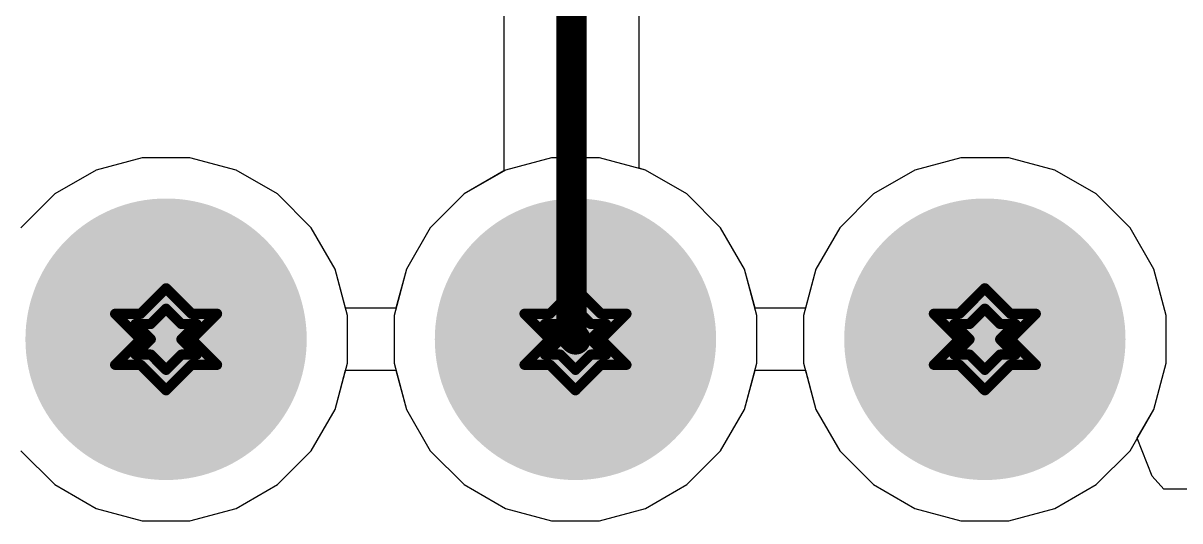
# Model space of a CAD drawing. Header units: inches. Extents: x -11 to 5379, y 0 to 5429.
# Drawn here: x 44.61 to 50.37, y 7.85 to 10.33 of the extents above; entities that cross this region are included whole.
import ezdxf

# ---------------------------------------------------------------- set-up
doc = ezdxf.new("R2010")
doc.units = ezdxf.units.IN
for name, color, linetype in [('Bottom Layer', 5, 'Continuous'), ('Bottom Solder', 6, 'Continuous'), ('Drill Drawing', 1, 'Continuous'), ('GND', 16, 'Continuous'), ('Multi-Layer', 9, 'Continuous'), ('Pad Holes', 156, 'Continuous'), ('PWR', 76, 'Continuous'), ('Top Layer', 1, 'Continuous'), ('Top Solder', 216, 'Continuous')]:
    doc.layers.add(name, color=color, linetype=linetype)

# ---------------------------------------------------------------- blocks, each defined once
blk = doc.blocks.new('X10ADIWK1DY1006_123')
at = {"layer": 'Bottom Layer'}
h = blk.add_hatch(color=5, dxfattribs=at)
edge = h.paths.add_edge_path()
edge.add_arc((-1.5298, 0.38), 0.65, 0, 360)
h = blk.add_hatch(color=5, dxfattribs=at)
edge = h.paths.add_edge_path()
edge.add_arc((0.51, 0.38), 0.65, 0, 360)
h = blk.add_hatch(color=5, dxfattribs=at)
edge = h.paths.add_edge_path()
edge.add_arc((2.5499, 0.38), 0.65, 0, 360)
at = {"layer": 'Bottom Solder'}
h = blk.add_hatch(color=6, dxfattribs=at)
edge = h.paths.add_edge_path()
edge.add_arc((-1.5298, 0.38), 0.7008, 0, 360)
h = blk.add_hatch(color=6, dxfattribs=at)
edge = h.paths.add_edge_path()
edge.add_arc((0.51, 0.38), 0.7008, 0, 360)
h = blk.add_hatch(color=6, dxfattribs=at)
edge = h.paths.add_edge_path()
edge.add_arc((2.5499, 0.38), 0.7008, 0, 360)
at = {"layer": 'GND'}
h = blk.add_hatch(color=16, dxfattribs=at)
edge = h.paths.add_edge_path()
edge.add_arc((-1.5298, 0.38), 0.65, 0, 360)
h = blk.add_hatch(color=16, dxfattribs=at)
edge = h.paths.add_edge_path()
edge.add_arc((0.51, 0.38), 0.65, 0, 360)
h = blk.add_hatch(color=16, dxfattribs=at)
edge = h.paths.add_edge_path()
edge.add_arc((2.5499, 0.38), 0.65, 0, 360)
at = {"layer": 'Multi-Layer'}
h = blk.add_hatch(color=9, dxfattribs=at)
edge = h.paths.add_edge_path()
edge.add_arc((-1.5298, 0.38), 0.65, 0, 360)
h = blk.add_hatch(color=9, dxfattribs=at)
edge = h.paths.add_edge_path()
edge.add_arc((0.51, 0.38), 0.65, 0, 360)
h = blk.add_hatch(color=9, dxfattribs=at)
edge = h.paths.add_edge_path()
edge.add_arc((2.5499, 0.38), 0.65, 0, 360)
at = {"layer": 'Pad Holes'}
h = blk.add_hatch(color=7, dxfattribs=at)
edge = h.paths.add_edge_path()
edge.add_arc((-1.5297, 0.3799), 0.45, 0, 360)
h = blk.add_hatch(color=7, dxfattribs=at)
edge = h.paths.add_edge_path()
edge.add_arc((0.5101, 0.3799), 0.45, 0, 360)
h = blk.add_hatch(color=7, dxfattribs=at)
edge = h.paths.add_edge_path()
edge.add_arc((2.5498, 0.3799), 0.45, 0, 360)
at = {"layer": 'PWR'}
h = blk.add_hatch(color=76, dxfattribs=at)
edge = h.paths.add_edge_path()
edge.add_arc((-1.5298, 0.38), 0.65, 0, 360)
h = blk.add_hatch(color=76, dxfattribs=at)
edge = h.paths.add_edge_path()
edge.add_arc((0.51, 0.38), 0.65, 0, 360)
h = blk.add_hatch(color=76, dxfattribs=at)
edge = h.paths.add_edge_path()
edge.add_arc((2.5499, 0.38), 0.65, 0, 360)
at = {"layer": 'Top Layer'}
h = blk.add_hatch(color=1, dxfattribs=at)
edge = h.paths.add_edge_path()
edge.add_arc((-1.5298, 0.38), 0.65, 0, 360)
h = blk.add_hatch(color=1, dxfattribs=at)
edge = h.paths.add_edge_path()
edge.add_arc((0.51, 0.38), 0.65, 0, 360)
h = blk.add_hatch(color=1, dxfattribs=at)
edge = h.paths.add_edge_path()
edge.add_arc((2.5499, 0.38), 0.65, 0, 360)
at = {"layer": 'Top Solder'}
h = blk.add_hatch(color=216, dxfattribs=at)
edge = h.paths.add_edge_path()
edge.add_arc((-1.5298, 0.38), 0.7008, 0, 360)
h = blk.add_hatch(color=216, dxfattribs=at)
edge = h.paths.add_edge_path()
edge.add_arc((0.51, 0.38), 0.7008, 0, 360)
h = blk.add_hatch(color=216, dxfattribs=at)
edge = h.paths.add_edge_path()
edge.add_arc((2.5499, 0.38), 0.7008, 0, 360)

msp = doc.modelspace()

# ---------------------------------------------------------------- linework, layer by layer
at = {"layer": 'Bottom Layer'}
for p, q in [((45.2026, 9.6588), (44.9727, 9.5972)), ((45.4407, 9.6588), (45.2026, 9.6588)), ((45.6706, 9.5972), (45.4407, 9.6588)), ((47.2425, 9.6588), (47.0126, 9.5972)), ((47.4805, 9.6588), (47.2425, 9.6588)), ((47.7105, 9.5972), (47.4805, 9.6588)), ((49.2824, 9.6588), (49.0525, 9.5972)), ((49.5204, 9.6588), (49.2824, 9.6588)), ((49.7503, 9.5972), (49.5204, 9.6588)), ((44.9727, 9.5972), (44.7666, 9.4782)), ((45.8767, 9.4782), (45.6706, 9.5972)), ((47.0126, 9.5972), (46.8065, 9.4782)), ((47.9166, 9.4782), (47.7105, 9.5972)), ((49.0525, 9.5972), (48.8463, 9.4782)), ((49.9565, 9.4782), (49.7503, 9.5972)), ((44.7666, 9.4782), (44.5983, 9.3099)), ((46.045, 9.3099), (45.8767, 9.4782)), ((46.8065, 9.4782), (46.6381, 9.3099)), ((48.0849, 9.3099), (47.9166, 9.4782)), ((48.8463, 9.4782), (48.678, 9.3099)), ((50.1248, 9.3099), (49.9565, 9.4782)), ((46.164, 9.1037), (46.045, 9.3099)), ((46.6381, 9.3099), (46.5191, 9.1037)), ((48.2039, 9.1037), (48.0849, 9.3099)), ((48.678, 9.3099), (48.559, 9.1037)), ((50.2438, 9.1037), (50.1248, 9.3099)), ((46.2257, 8.8738), (46.164, 9.1037)), ((46.5191, 9.1037), (46.4575, 8.8738)), ((48.2655, 8.8738), (48.2039, 9.1037)), ((48.559, 9.1037), (48.4974, 8.8738)), ((50.3054, 8.8738), (50.2438, 9.1037)), ((46.2257, 8.6358), (46.2257, 8.8738)), ((46.4575, 8.8738), (46.4575, 8.6358)), ((48.2655, 8.6358), (48.2655, 8.8738)), ((48.4974, 8.8738), (48.4974, 8.6358)), ((50.3054, 8.6358), (50.3054, 8.8738)), ((46.164, 8.4059), (46.2257, 8.6358)), ((46.4575, 8.6358), (46.5191, 8.4059)), ((48.2039, 8.4059), (48.2655, 8.6358)), ((48.4974, 8.6358), (48.559, 8.4059)), ((50.2438, 8.4059), (50.3054, 8.6358)), ((46.045, 8.1997), (46.164, 8.4059)), ((46.5191, 8.4059), (46.6381, 8.1997)), ((48.0849, 8.1997), (48.2039, 8.4059)), ((48.559, 8.4059), (48.678, 8.1997)), ((50.1248, 8.1997), (50.2438, 8.4059)), ((44.5983, 8.1997), (44.7666, 8.0314)), ((45.8767, 8.0314), (46.045, 8.1997)), ((46.6381, 8.1997), (46.8065, 8.0314)), ((47.9166, 8.0314), (48.0849, 8.1997)), ((48.678, 8.1997), (48.8463, 8.0314)), ((49.9565, 8.0314), (50.1248, 8.1997)), ((44.7666, 8.0314), (44.9727, 7.9124)), ((45.6706, 7.9124), (45.8767, 8.0314)), ((46.8065, 8.0314), (47.0126, 7.9124)), ((47.7105, 7.9124), (47.9166, 8.0314)), ((48.8463, 8.0314), (49.0525, 7.9124)), ((49.7503, 7.9124), (49.9565, 8.0314)), ((44.9727, 7.9124), (45.2026, 7.8508)), ((45.4407, 7.8508), (45.6706, 7.9124)), ((47.0126, 7.9124), (47.2425, 7.8508)), ((47.4805, 7.8508), (47.7105, 7.9124)), ((49.0525, 7.9124), (49.2824, 7.8508)), ((49.5204, 7.8508), (49.7503, 7.9124)), ((45.2026, 7.8508), (45.4407, 7.8508)), ((47.2425, 7.8508), (47.4805, 7.8508)), ((49.2824, 7.8508), (49.5204, 7.8508))]:
    msp.add_line(p, q, dxfattribs=at)
at = {"layer": 'Drill Drawing'}
for points in [[(45.1948, 8.8817, 0.0508, 0.0508, 0), (45.3218, 9.0087, 0.0508, 0.0508, 0)], [(45.3218, 9.0087, 0.0508, 0.0508, 0), (45.4488, 8.8817, 0.0508, 0.0508, 0)], [(47.2346, 8.8817, 0.0508, 0.0508, 0), (47.3616, 9.0087, 0.0508, 0.0508, 0)], [(47.3616, 9.0087, 0.0508, 0.0508, 0), (47.4886, 8.8817, 0.0508, 0.0508, 0)], [(49.2743, 8.8817, 0.0508, 0.0508, 0), (49.4013, 9.0087, 0.0508, 0.0508, 0)], [(49.4013, 9.0087, 0.0508, 0.0508, 0), (49.5283, 8.8817, 0.0508, 0.0508, 0)], [(45.0678, 8.8817, 0.0508, 0.0508, 0), (45.1948, 8.7547, 0.0508, 0.0508, 0)], [(45.0678, 8.8817, 0.0508, 0.0508, 0), (45.1948, 8.8817, 0.0508, 0.0508, 0)], [(45.2456, 8.8309, 0.0508, 0.0508, 0), (45.3218, 8.9071, 0.0508, 0.0508, 0)], [(45.3218, 8.9071, 0.0508, 0.0508, 0), (45.398, 8.8309, 0.0508, 0.0508, 0)], [(45.4488, 8.8817, 0.0508, 0.0508, 0), (45.5758, 8.8817, 0.0508, 0.0508, 0)], [(45.4488, 8.7547, 0.0508, 0.0508, 0), (45.5758, 8.8817, 0.0508, 0.0508, 0)], [(47.1076, 8.8817, 0.0508, 0.0508, 0), (47.2346, 8.7547, 0.0508, 0.0508, 0)], [(47.1076, 8.8817, 0.0508, 0.0508, 0), (47.2346, 8.8817, 0.0508, 0.0508, 0)], [(47.2854, 8.8309, 0.0508, 0.0508, 0), (47.3616, 8.9071, 0.0508, 0.0508, 0)], [(47.3616, 8.9071, 0.0508, 0.0508, 0), (47.4378, 8.8309, 0.0508, 0.0508, 0)], [(47.4886, 8.8817, 0.0508, 0.0508, 0), (47.6156, 8.8817, 0.0508, 0.0508, 0)], [(47.4886, 8.7547, 0.0508, 0.0508, 0), (47.6156, 8.8817, 0.0508, 0.0508, 0)], [(49.1473, 8.8817, 0.0508, 0.0508, 0), (49.2743, 8.7547, 0.0508, 0.0508, 0)], [(49.1473, 8.8817, 0.0508, 0.0508, 0), (49.2743, 8.8817, 0.0508, 0.0508, 0)], [(49.3251, 8.8309, 0.0508, 0.0508, 0), (49.4013, 8.9071, 0.0508, 0.0508, 0)], [(49.4013, 8.9071, 0.0508, 0.0508, 0), (49.4775, 8.8309, 0.0508, 0.0508, 0)], [(49.5283, 8.8817, 0.0508, 0.0508, 0), (49.6553, 8.8817, 0.0508, 0.0508, 0)], [(49.5283, 8.7547, 0.0508, 0.0508, 0), (49.6553, 8.8817, 0.0508, 0.0508, 0)], [(45.1694, 8.8309, 0.0508, 0.0508, 0), (45.2456, 8.7547, 0.0508, 0.0508, 0)], [(45.1694, 8.8309, 0.0508, 0.0508, 0), (45.2456, 8.8309, 0.0508, 0.0508, 0)], [(45.398, 8.8309, 0.0508, 0.0508, 0), (45.4742, 8.8309, 0.0508, 0.0508, 0)], [(45.398, 8.7547, 0.0508, 0.0508, 0), (45.4742, 8.8309, 0.0508, 0.0508, 0)], [(47.2092, 8.8309, 0.0508, 0.0508, 0), (47.2854, 8.7547, 0.0508, 0.0508, 0)], [(47.2092, 8.8309, 0.0508, 0.0508, 0), (47.2854, 8.8309, 0.0508, 0.0508, 0)], [(47.4378, 8.8309, 0.0508, 0.0508, 0), (47.514, 8.8309, 0.0508, 0.0508, 0)], [(47.4378, 8.7547, 0.0508, 0.0508, 0), (47.514, 8.8309, 0.0508, 0.0508, 0)], [(49.2489, 8.8309, 0.0508, 0.0508, 0), (49.3251, 8.7547, 0.0508, 0.0508, 0)], [(49.2489, 8.8309, 0.0508, 0.0508, 0), (49.3251, 8.8309, 0.0508, 0.0508, 0)], [(49.4775, 8.8309, 0.0508, 0.0508, 0), (49.5537, 8.8309, 0.0508, 0.0508, 0)], [(49.4775, 8.7547, 0.0508, 0.0508, 0), (49.5537, 8.8309, 0.0508, 0.0508, 0)], [(45.0678, 8.6277, 0.0508, 0.0508, 0), (45.1948, 8.7547, 0.0508, 0.0508, 0)], [(45.1694, 8.6785, 0.0508, 0.0508, 0), (45.2456, 8.7547, 0.0508, 0.0508, 0)], [(45.398, 8.7547, 0.0508, 0.0508, 0), (45.4742, 8.6785, 0.0508, 0.0508, 0)], [(45.4488, 8.7547, 0.0508, 0.0508, 0), (45.5758, 8.6277, 0.0508, 0.0508, 0)], [(47.1076, 8.6277, 0.0508, 0.0508, 0), (47.2346, 8.7547, 0.0508, 0.0508, 0)], [(47.2092, 8.6785, 0.0508, 0.0508, 0), (47.2854, 8.7547, 0.0508, 0.0508, 0)], [(47.4378, 8.7547, 0.0508, 0.0508, 0), (47.514, 8.6785, 0.0508, 0.0508, 0)], [(47.4886, 8.7547, 0.0508, 0.0508, 0), (47.6156, 8.6277, 0.0508, 0.0508, 0)], [(49.1473, 8.6277, 0.0508, 0.0508, 0), (49.2743, 8.7547, 0.0508, 0.0508, 0)], [(49.2489, 8.6785, 0.0508, 0.0508, 0), (49.3251, 8.7547, 0.0508, 0.0508, 0)], [(49.4775, 8.7547, 0.0508, 0.0508, 0), (49.5537, 8.6785, 0.0508, 0.0508, 0)], [(49.5283, 8.7547, 0.0508, 0.0508, 0), (49.6553, 8.6277, 0.0508, 0.0508, 0)], [(45.1694, 8.6785, 0.0508, 0.0508, 0), (45.2456, 8.6785, 0.0508, 0.0508, 0)], [(45.2456, 8.6785, 0.0508, 0.0508, 0), (45.3218, 8.6023, 0.0508, 0.0508, 0)], [(45.3218, 8.6023, 0.0508, 0.0508, 0), (45.398, 8.6785, 0.0508, 0.0508, 0)], [(45.398, 8.6785, 0.0508, 0.0508, 0), (45.4742, 8.6785, 0.0508, 0.0508, 0)], [(47.2092, 8.6785, 0.0508, 0.0508, 0), (47.2854, 8.6785, 0.0508, 0.0508, 0)], [(47.2854, 8.6785, 0.0508, 0.0508, 0), (47.3616, 8.6023, 0.0508, 0.0508, 0)], [(47.3616, 8.6023, 0.0508, 0.0508, 0), (47.4378, 8.6785, 0.0508, 0.0508, 0)], [(47.4378, 8.6785, 0.0508, 0.0508, 0), (47.514, 8.6785, 0.0508, 0.0508, 0)], [(49.2489, 8.6785, 0.0508, 0.0508, 0), (49.3251, 8.6785, 0.0508, 0.0508, 0)], [(49.3251, 8.6785, 0.0508, 0.0508, 0), (49.4013, 8.6023, 0.0508, 0.0508, 0)], [(49.4013, 8.6023, 0.0508, 0.0508, 0), (49.4775, 8.6785, 0.0508, 0.0508, 0)], [(49.4775, 8.6785, 0.0508, 0.0508, 0), (49.5537, 8.6785, 0.0508, 0.0508, 0)], [(45.0678, 8.6277, 0.0508, 0.0508, 0), (45.1948, 8.6277, 0.0508, 0.0508, 0)], [(45.1948, 8.6277, 0.0508, 0.0508, 0), (45.3218, 8.5007, 0.0508, 0.0508, 0)], [(45.3218, 8.5007, 0.0508, 0.0508, 0), (45.4488, 8.6277, 0.0508, 0.0508, 0)], [(45.4488, 8.6277, 0.0508, 0.0508, 0), (45.5758, 8.6277, 0.0508, 0.0508, 0)], [(47.1076, 8.6277, 0.0508, 0.0508, 0), (47.2346, 8.6277, 0.0508, 0.0508, 0)], [(47.2346, 8.6277, 0.0508, 0.0508, 0), (47.3616, 8.5007, 0.0508, 0.0508, 0)], [(47.3616, 8.5007, 0.0508, 0.0508, 0), (47.4886, 8.6277, 0.0508, 0.0508, 0)], [(47.4886, 8.6277, 0.0508, 0.0508, 0), (47.6156, 8.6277, 0.0508, 0.0508, 0)], [(49.1473, 8.6277, 0.0508, 0.0508, 0), (49.2743, 8.6277, 0.0508, 0.0508, 0)], [(49.2743, 8.6277, 0.0508, 0.0508, 0), (49.4013, 8.5007, 0.0508, 0.0508, 0)], [(49.4013, 8.5007, 0.0508, 0.0508, 0), (49.5283, 8.6277, 0.0508, 0.0508, 0)], [(49.5283, 8.6277, 0.0508, 0.0508, 0), (49.6553, 8.6277, 0.0508, 0.0508, 0)]]:
    msp.add_lwpolyline(points, format="xyseb", dxfattribs=at)
for points in [[(45.3091, 9.0087, 0.0254, 0.0254, 1), (45.3345, 9.0087, 0.0254, 0.0254, 1)], [(45.3091, 9.0087, 0.0254, 0.0254, 1), (45.3345, 9.0087, 0.0254, 0.0254, 1)], [(47.3489, 9.0087, 0.0254, 0.0254, 1), (47.3743, 9.0087, 0.0254, 0.0254, 1)], [(47.3489, 9.0087, 0.0254, 0.0254, 1), (47.3743, 9.0087, 0.0254, 0.0254, 1)], [(49.3886, 9.0087, 0.0254, 0.0254, 1), (49.414, 9.0087, 0.0254, 0.0254, 1)], [(49.3886, 9.0087, 0.0254, 0.0254, 1), (49.414, 9.0087, 0.0254, 0.0254, 1)], [(45.0551, 8.8817, 0.0254, 0.0254, 1), (45.0805, 8.8817, 0.0254, 0.0254, 1)], [(45.0551, 8.8817, 0.0254, 0.0254, 1), (45.0805, 8.8817, 0.0254, 0.0254, 1)], [(45.1821, 8.8817, 0.0254, 0.0254, 1), (45.2075, 8.8817, 0.0254, 0.0254, 1)], [(45.1821, 8.8817, 0.0254, 0.0254, 1), (45.2075, 8.8817, 0.0254, 0.0254, 1)], [(45.3091, 8.9071, 0.0254, 0.0254, 1), (45.3345, 8.9071, 0.0254, 0.0254, 1)], [(45.3091, 8.9071, 0.0254, 0.0254, 1), (45.3345, 8.9071, 0.0254, 0.0254, 1)], [(45.4361, 8.8817, 0.0254, 0.0254, 1), (45.4615, 8.8817, 0.0254, 0.0254, 1)], [(45.4361, 8.8817, 0.0254, 0.0254, 1), (45.4615, 8.8817, 0.0254, 0.0254, 1)], [(45.5631, 8.8817, 0.0254, 0.0254, 1), (45.5885, 8.8817, 0.0254, 0.0254, 1)], [(45.5631, 8.8817, 0.0254, 0.0254, 1), (45.5885, 8.8817, 0.0254, 0.0254, 1)], [(47.0949, 8.8817, 0.0254, 0.0254, 1), (47.1203, 8.8817, 0.0254, 0.0254, 1)], [(47.0949, 8.8817, 0.0254, 0.0254, 1), (47.1203, 8.8817, 0.0254, 0.0254, 1)], [(47.2219, 8.8817, 0.0254, 0.0254, 1), (47.2473, 8.8817, 0.0254, 0.0254, 1)], [(47.2219, 8.8817, 0.0254, 0.0254, 1), (47.2473, 8.8817, 0.0254, 0.0254, 1)], [(47.3489, 8.9071, 0.0254, 0.0254, 1), (47.3743, 8.9071, 0.0254, 0.0254, 1)], [(47.3489, 8.9071, 0.0254, 0.0254, 1), (47.3743, 8.9071, 0.0254, 0.0254, 1)], [(47.4759, 8.8817, 0.0254, 0.0254, 1), (47.5013, 8.8817, 0.0254, 0.0254, 1)], [(47.4759, 8.8817, 0.0254, 0.0254, 1), (47.5013, 8.8817, 0.0254, 0.0254, 1)], [(47.6029, 8.8817, 0.0254, 0.0254, 1), (47.6283, 8.8817, 0.0254, 0.0254, 1)], [(47.6029, 8.8817, 0.0254, 0.0254, 1), (47.6283, 8.8817, 0.0254, 0.0254, 1)], [(49.1346, 8.8817, 0.0254, 0.0254, 1), (49.16, 8.8817, 0.0254, 0.0254, 1)], [(49.1346, 8.8817, 0.0254, 0.0254, 1), (49.16, 8.8817, 0.0254, 0.0254, 1)], [(49.2616, 8.8817, 0.0254, 0.0254, 1), (49.287, 8.8817, 0.0254, 0.0254, 1)], [(49.2616, 8.8817, 0.0254, 0.0254, 1), (49.287, 8.8817, 0.0254, 0.0254, 1)], [(49.3886, 8.9071, 0.0254, 0.0254, 1), (49.414, 8.9071, 0.0254, 0.0254, 1)], [(49.3886, 8.9071, 0.0254, 0.0254, 1), (49.414, 8.9071, 0.0254, 0.0254, 1)], [(49.5156, 8.8817, 0.0254, 0.0254, 1), (49.541, 8.8817, 0.0254, 0.0254, 1)], [(49.5156, 8.8817, 0.0254, 0.0254, 1), (49.541, 8.8817, 0.0254, 0.0254, 1)], [(49.6426, 8.8817, 0.0254, 0.0254, 1), (49.668, 8.8817, 0.0254, 0.0254, 1)], [(49.6426, 8.8817, 0.0254, 0.0254, 1), (49.668, 8.8817, 0.0254, 0.0254, 1)], [(45.1567, 8.8309, 0.0254, 0.0254, 1), (45.1821, 8.8309, 0.0254, 0.0254, 1)], [(45.1567, 8.8309, 0.0254, 0.0254, 1), (45.1821, 8.8309, 0.0254, 0.0254, 1)], [(45.2329, 8.8309, 0.0254, 0.0254, 1), (45.2583, 8.8309, 0.0254, 0.0254, 1)], [(45.2329, 8.8309, 0.0254, 0.0254, 1), (45.2583, 8.8309, 0.0254, 0.0254, 1)], [(45.3853, 8.8309, 0.0254, 0.0254, 1), (45.4107, 8.8309, 0.0254, 0.0254, 1)], [(45.3853, 8.8309, 0.0254, 0.0254, 1), (45.4107, 8.8309, 0.0254, 0.0254, 1)], [(45.4615, 8.8309, 0.0254, 0.0254, 1), (45.4869, 8.8309, 0.0254, 0.0254, 1)], [(45.4615, 8.8309, 0.0254, 0.0254, 1), (45.4869, 8.8309, 0.0254, 0.0254, 1)], [(47.1965, 8.8309, 0.0254, 0.0254, 1), (47.2219, 8.8309, 0.0254, 0.0254, 1)], [(47.1965, 8.8309, 0.0254, 0.0254, 1), (47.2219, 8.8309, 0.0254, 0.0254, 1)], [(47.2727, 8.8309, 0.0254, 0.0254, 1), (47.2981, 8.8309, 0.0254, 0.0254, 1)], [(47.2727, 8.8309, 0.0254, 0.0254, 1), (47.2981, 8.8309, 0.0254, 0.0254, 1)], [(47.4251, 8.8309, 0.0254, 0.0254, 1), (47.4505, 8.8309, 0.0254, 0.0254, 1)], [(47.4251, 8.8309, 0.0254, 0.0254, 1), (47.4505, 8.8309, 0.0254, 0.0254, 1)], [(47.5013, 8.8309, 0.0254, 0.0254, 1), (47.5267, 8.8309, 0.0254, 0.0254, 1)], [(47.5013, 8.8309, 0.0254, 0.0254, 1), (47.5267, 8.8309, 0.0254, 0.0254, 1)], [(49.2362, 8.8309, 0.0254, 0.0254, 1), (49.2616, 8.8309, 0.0254, 0.0254, 1)], [(49.2362, 8.8309, 0.0254, 0.0254, 1), (49.2616, 8.8309, 0.0254, 0.0254, 1)], [(49.3124, 8.8309, 0.0254, 0.0254, 1), (49.3378, 8.8309, 0.0254, 0.0254, 1)], [(49.3124, 8.8309, 0.0254, 0.0254, 1), (49.3378, 8.8309, 0.0254, 0.0254, 1)], [(49.4648, 8.8309, 0.0254, 0.0254, 1), (49.4902, 8.8309, 0.0254, 0.0254, 1)], [(49.4648, 8.8309, 0.0254, 0.0254, 1), (49.4902, 8.8309, 0.0254, 0.0254, 1)], [(49.541, 8.8309, 0.0254, 0.0254, 1), (49.5664, 8.8309, 0.0254, 0.0254, 1)], [(49.541, 8.8309, 0.0254, 0.0254, 1), (49.5664, 8.8309, 0.0254, 0.0254, 1)], [(45.1821, 8.7547, 0.0254, 0.0254, 1), (45.2075, 8.7547, 0.0254, 0.0254, 1)], [(45.1821, 8.7547, 0.0254, 0.0254, 1), (45.2075, 8.7547, 0.0254, 0.0254, 1)], [(45.2329, 8.7547, 0.0254, 0.0254, 1), (45.2583, 8.7547, 0.0254, 0.0254, 1)], [(45.2329, 8.7547, 0.0254, 0.0254, 1), (45.2583, 8.7547, 0.0254, 0.0254, 1)], [(45.3853, 8.7547, 0.0254, 0.0254, 1), (45.4107, 8.7547, 0.0254, 0.0254, 1)], [(45.3853, 8.7547, 0.0254, 0.0254, 1), (45.4107, 8.7547, 0.0254, 0.0254, 1)], [(45.4361, 8.7547, 0.0254, 0.0254, 1), (45.4615, 8.7547, 0.0254, 0.0254, 1)], [(45.4361, 8.7547, 0.0254, 0.0254, 1), (45.4615, 8.7547, 0.0254, 0.0254, 1)], [(47.2219, 8.7547, 0.0254, 0.0254, 1), (47.2473, 8.7547, 0.0254, 0.0254, 1)], [(47.2219, 8.7547, 0.0254, 0.0254, 1), (47.2473, 8.7547, 0.0254, 0.0254, 1)], [(47.2727, 8.7547, 0.0254, 0.0254, 1), (47.2981, 8.7547, 0.0254, 0.0254, 1)], [(47.2727, 8.7547, 0.0254, 0.0254, 1), (47.2981, 8.7547, 0.0254, 0.0254, 1)], [(47.4251, 8.7547, 0.0254, 0.0254, 1), (47.4505, 8.7547, 0.0254, 0.0254, 1)], [(47.4251, 8.7547, 0.0254, 0.0254, 1), (47.4505, 8.7547, 0.0254, 0.0254, 1)], [(47.4759, 8.7547, 0.0254, 0.0254, 1), (47.5013, 8.7547, 0.0254, 0.0254, 1)], [(47.4759, 8.7547, 0.0254, 0.0254, 1), (47.5013, 8.7547, 0.0254, 0.0254, 1)], [(49.2616, 8.7547, 0.0254, 0.0254, 1), (49.287, 8.7547, 0.0254, 0.0254, 1)], [(49.2616, 8.7547, 0.0254, 0.0254, 1), (49.287, 8.7547, 0.0254, 0.0254, 1)], [(49.3124, 8.7547, 0.0254, 0.0254, 1), (49.3378, 8.7547, 0.0254, 0.0254, 1)], [(49.3124, 8.7547, 0.0254, 0.0254, 1), (49.3378, 8.7547, 0.0254, 0.0254, 1)], [(49.4648, 8.7547, 0.0254, 0.0254, 1), (49.4902, 8.7547, 0.0254, 0.0254, 1)], [(49.4648, 8.7547, 0.0254, 0.0254, 1), (49.4902, 8.7547, 0.0254, 0.0254, 1)], [(49.5156, 8.7547, 0.0254, 0.0254, 1), (49.541, 8.7547, 0.0254, 0.0254, 1)], [(49.5156, 8.7547, 0.0254, 0.0254, 1), (49.541, 8.7547, 0.0254, 0.0254, 1)], [(45.1567, 8.6785, 0.0254, 0.0254, 1), (45.1821, 8.6785, 0.0254, 0.0254, 1)], [(45.1567, 8.6785, 0.0254, 0.0254, 1), (45.1821, 8.6785, 0.0254, 0.0254, 1)], [(45.2329, 8.6785, 0.0254, 0.0254, 1), (45.2583, 8.6785, 0.0254, 0.0254, 1)], [(45.2329, 8.6785, 0.0254, 0.0254, 1), (45.2583, 8.6785, 0.0254, 0.0254, 1)], [(45.3853, 8.6785, 0.0254, 0.0254, 1), (45.4107, 8.6785, 0.0254, 0.0254, 1)], [(45.3853, 8.6785, 0.0254, 0.0254, 1), (45.4107, 8.6785, 0.0254, 0.0254, 1)], [(45.4615, 8.6785, 0.0254, 0.0254, 1), (45.4869, 8.6785, 0.0254, 0.0254, 1)], [(45.4615, 8.6785, 0.0254, 0.0254, 1), (45.4869, 8.6785, 0.0254, 0.0254, 1)], [(47.1965, 8.6785, 0.0254, 0.0254, 1), (47.2219, 8.6785, 0.0254, 0.0254, 1)], [(47.1965, 8.6785, 0.0254, 0.0254, 1), (47.2219, 8.6785, 0.0254, 0.0254, 1)], [(47.2727, 8.6785, 0.0254, 0.0254, 1), (47.2981, 8.6785, 0.0254, 0.0254, 1)], [(47.2727, 8.6785, 0.0254, 0.0254, 1), (47.2981, 8.6785, 0.0254, 0.0254, 1)], [(47.4251, 8.6785, 0.0254, 0.0254, 1), (47.4505, 8.6785, 0.0254, 0.0254, 1)], [(47.4251, 8.6785, 0.0254, 0.0254, 1), (47.4505, 8.6785, 0.0254, 0.0254, 1)], [(47.5013, 8.6785, 0.0254, 0.0254, 1), (47.5267, 8.6785, 0.0254, 0.0254, 1)], [(47.5013, 8.6785, 0.0254, 0.0254, 1), (47.5267, 8.6785, 0.0254, 0.0254, 1)], [(49.2362, 8.6785, 0.0254, 0.0254, 1), (49.2616, 8.6785, 0.0254, 0.0254, 1)], [(49.2362, 8.6785, 0.0254, 0.0254, 1), (49.2616, 8.6785, 0.0254, 0.0254, 1)], [(49.3124, 8.6785, 0.0254, 0.0254, 1), (49.3378, 8.6785, 0.0254, 0.0254, 1)], [(49.3124, 8.6785, 0.0254, 0.0254, 1), (49.3378, 8.6785, 0.0254, 0.0254, 1)], [(49.4648, 8.6785, 0.0254, 0.0254, 1), (49.4902, 8.6785, 0.0254, 0.0254, 1)], [(49.4648, 8.6785, 0.0254, 0.0254, 1), (49.4902, 8.6785, 0.0254, 0.0254, 1)], [(49.541, 8.6785, 0.0254, 0.0254, 1), (49.5664, 8.6785, 0.0254, 0.0254, 1)], [(49.541, 8.6785, 0.0254, 0.0254, 1), (49.5664, 8.6785, 0.0254, 0.0254, 1)], [(45.0551, 8.6277, 0.0254, 0.0254, 1), (45.0805, 8.6277, 0.0254, 0.0254, 1)], [(45.0551, 8.6277, 0.0254, 0.0254, 1), (45.0805, 8.6277, 0.0254, 0.0254, 1)], [(45.1821, 8.6277, 0.0254, 0.0254, 1), (45.2075, 8.6277, 0.0254, 0.0254, 1)], [(45.1821, 8.6277, 0.0254, 0.0254, 1), (45.2075, 8.6277, 0.0254, 0.0254, 1)], [(45.4361, 8.6277, 0.0254, 0.0254, 1), (45.4615, 8.6277, 0.0254, 0.0254, 1)], [(45.4361, 8.6277, 0.0254, 0.0254, 1), (45.4615, 8.6277, 0.0254, 0.0254, 1)], [(45.5631, 8.6277, 0.0254, 0.0254, 1), (45.5885, 8.6277, 0.0254, 0.0254, 1)], [(45.5631, 8.6277, 0.0254, 0.0254, 1), (45.5885, 8.6277, 0.0254, 0.0254, 1)], [(47.0949, 8.6277, 0.0254, 0.0254, 1), (47.1203, 8.6277, 0.0254, 0.0254, 1)], [(47.0949, 8.6277, 0.0254, 0.0254, 1), (47.1203, 8.6277, 0.0254, 0.0254, 1)], [(47.2219, 8.6277, 0.0254, 0.0254, 1), (47.2473, 8.6277, 0.0254, 0.0254, 1)], [(47.2219, 8.6277, 0.0254, 0.0254, 1), (47.2473, 8.6277, 0.0254, 0.0254, 1)], [(47.4759, 8.6277, 0.0254, 0.0254, 1), (47.5013, 8.6277, 0.0254, 0.0254, 1)], [(47.4759, 8.6277, 0.0254, 0.0254, 1), (47.5013, 8.6277, 0.0254, 0.0254, 1)], [(47.6029, 8.6277, 0.0254, 0.0254, 1), (47.6283, 8.6277, 0.0254, 0.0254, 1)], [(47.6029, 8.6277, 0.0254, 0.0254, 1), (47.6283, 8.6277, 0.0254, 0.0254, 1)], [(49.1346, 8.6277, 0.0254, 0.0254, 1), (49.16, 8.6277, 0.0254, 0.0254, 1)], [(49.1346, 8.6277, 0.0254, 0.0254, 1), (49.16, 8.6277, 0.0254, 0.0254, 1)], [(49.2616, 8.6277, 0.0254, 0.0254, 1), (49.287, 8.6277, 0.0254, 0.0254, 1)], [(49.2616, 8.6277, 0.0254, 0.0254, 1), (49.287, 8.6277, 0.0254, 0.0254, 1)], [(49.5156, 8.6277, 0.0254, 0.0254, 1), (49.541, 8.6277, 0.0254, 0.0254, 1)], [(49.5156, 8.6277, 0.0254, 0.0254, 1), (49.541, 8.6277, 0.0254, 0.0254, 1)], [(49.6426, 8.6277, 0.0254, 0.0254, 1), (49.668, 8.6277, 0.0254, 0.0254, 1)], [(49.6426, 8.6277, 0.0254, 0.0254, 1), (49.668, 8.6277, 0.0254, 0.0254, 1)], [(45.3091, 8.6023, 0.0254, 0.0254, 1), (45.3345, 8.6023, 0.0254, 0.0254, 1)], [(45.3091, 8.6023, 0.0254, 0.0254, 1), (45.3345, 8.6023, 0.0254, 0.0254, 1)], [(47.3489, 8.6023, 0.0254, 0.0254, 1), (47.3743, 8.6023, 0.0254, 0.0254, 1)], [(47.3489, 8.6023, 0.0254, 0.0254, 1), (47.3743, 8.6023, 0.0254, 0.0254, 1)], [(49.3886, 8.6023, 0.0254, 0.0254, 1), (49.414, 8.6023, 0.0254, 0.0254, 1)], [(49.3886, 8.6023, 0.0254, 0.0254, 1), (49.414, 8.6023, 0.0254, 0.0254, 1)], [(45.3091, 8.5007, 0.0254, 0.0254, 1), (45.3345, 8.5007, 0.0254, 0.0254, 1)], [(45.3091, 8.5007, 0.0254, 0.0254, 1), (45.3345, 8.5007, 0.0254, 0.0254, 1)], [(47.3489, 8.5007, 0.0254, 0.0254, 1), (47.3743, 8.5007, 0.0254, 0.0254, 1)], [(47.3489, 8.5007, 0.0254, 0.0254, 1), (47.3743, 8.5007, 0.0254, 0.0254, 1)], [(49.3886, 8.5007, 0.0254, 0.0254, 1), (49.414, 8.5007, 0.0254, 0.0254, 1)], [(49.3886, 8.5007, 0.0254, 0.0254, 1), (49.414, 8.5007, 0.0254, 0.0254, 1)]]:
    msp.add_lwpolyline(points, format="xyseb", close=True, dxfattribs=at)
at = {"layer": 'GND'}
for p, q in [((45.2026, 9.6588), (44.9727, 9.5972)), ((45.4407, 9.6588), (45.2026, 9.6588)), ((45.6706, 9.5972), (45.4407, 9.6588)), ((47.2425, 9.6588), (47.0126, 9.5972)), ((47.4805, 9.6588), (47.2425, 9.6588)), ((47.7105, 9.5972), (47.4805, 9.6588)), ((49.2824, 9.6588), (49.0525, 9.5972)), ((49.5204, 9.6588), (49.2824, 9.6588)), ((49.7503, 9.5972), (49.5204, 9.6588)), ((44.9727, 9.5972), (44.7666, 9.4782)), ((45.8767, 9.4782), (45.6706, 9.5972)), ((47.0126, 9.5972), (46.8065, 9.4782)), ((47.9166, 9.4782), (47.7105, 9.5972)), ((49.0525, 9.5972), (48.8463, 9.4782)), ((49.9565, 9.4782), (49.7503, 9.5972)), ((44.7666, 9.4782), (44.5983, 9.3099)), ((46.045, 9.3099), (45.8767, 9.4782)), ((46.8065, 9.4782), (46.6381, 9.3099)), ((48.0849, 9.3099), (47.9166, 9.4782)), ((48.8463, 9.4782), (48.678, 9.3099)), ((50.1248, 9.3099), (49.9565, 9.4782)), ((46.164, 9.1037), (46.045, 9.3099)), ((46.6381, 9.3099), (46.5191, 9.1037)), ((48.2039, 9.1037), (48.0849, 9.3099)), ((48.678, 9.3099), (48.559, 9.1037)), ((50.2438, 9.1037), (50.1248, 9.3099)), ((46.2162, 8.9091), (46.164, 9.1037)), ((46.5191, 9.1037), (46.467, 8.9091)), ((48.2561, 8.9091), (48.2039, 9.1037)), ((48.559, 9.1037), (48.5069, 8.9091)), ((50.3054, 8.8738), (50.2438, 9.1037)), ((46.467, 8.9091), (46.2162, 8.9091)), ((48.5069, 8.9091), (48.2561, 8.9091)), ((50.3054, 8.6358), (50.3054, 8.8738)), ((50.2438, 8.4059), (50.3054, 8.6358)), ((50.161, 8.2625), (50.2438, 8.4059)), ((50.2352, 8.074), (50.161, 8.2625)), ((50.2927, 8.0085), (50.2352, 8.074)), ((57.5794, 8.0085), (50.2927, 8.0085))]:
    msp.add_line(p, q, dxfattribs=at)
at = {"layer": 'PWR'}
for p, q in [((45.2026, 9.6588), (44.9727, 9.5972)), ((45.4407, 9.6588), (45.2026, 9.6588)), ((45.6706, 9.5972), (45.4407, 9.6588)), ((47.2425, 9.6588), (47.0126, 9.5972)), ((47.4805, 9.6588), (47.2425, 9.6588)), ((47.7105, 9.5972), (47.4805, 9.6588)), ((49.2824, 9.6588), (49.0525, 9.5972)), ((49.5204, 9.6588), (49.2824, 9.6588)), ((49.7503, 9.5972), (49.5204, 9.6588)), ((44.9727, 9.5972), (44.7666, 9.4782)), ((45.8767, 9.4782), (45.6706, 9.5972)), ((47.0126, 9.5972), (46.8065, 9.4782)), ((47.9166, 9.4782), (47.7105, 9.5972)), ((49.0525, 9.5972), (48.8463, 9.4782)), ((49.9565, 9.4782), (49.7503, 9.5972)), ((44.7666, 9.4782), (44.5983, 9.3099)), ((46.045, 9.3099), (45.8767, 9.4782)), ((46.8065, 9.4782), (46.6381, 9.3099)), ((48.0849, 9.3099), (47.9166, 9.4782)), ((48.8463, 9.4782), (48.678, 9.3099)), ((50.1248, 9.3099), (49.9565, 9.4782)), ((46.164, 9.1037), (46.045, 9.3099)), ((46.6381, 9.3099), (46.5191, 9.1037)), ((48.2039, 9.1037), (48.0849, 9.3099)), ((48.678, 9.3099), (48.559, 9.1037)), ((50.2438, 9.1037), (50.1248, 9.3099)), ((46.2162, 8.9091), (46.164, 9.1037)), ((46.5191, 9.1037), (46.467, 8.9091)), ((48.2561, 8.9091), (48.2039, 9.1037)), ((48.559, 9.1037), (48.5069, 8.9091)), ((50.3054, 8.8738), (50.2438, 9.1037)), ((46.467, 8.9091), (46.2162, 8.9091)), ((48.5069, 8.9091), (48.2561, 8.9091)), ((50.3054, 8.6358), (50.3054, 8.8738)), ((46.164, 8.4059), (46.2162, 8.6005)), ((46.2162, 8.6005), (46.467, 8.6005)), ((46.467, 8.6005), (46.5191, 8.4059)), ((48.2039, 8.4059), (48.2561, 8.6005)), ((48.2561, 8.6005), (48.5069, 8.6005)), ((48.5069, 8.6005), (48.559, 8.4059)), ((50.2438, 8.4059), (50.3054, 8.6358)), ((46.045, 8.1997), (46.164, 8.4059)), ((46.5191, 8.4059), (46.6381, 8.1997)), ((48.0849, 8.1997), (48.2039, 8.4059)), ((48.559, 8.4059), (48.678, 8.1997)), ((50.1248, 8.1997), (50.2438, 8.4059)), ((44.5983, 8.1997), (44.7666, 8.0314)), ((45.8767, 8.0314), (46.045, 8.1997)), ((46.6381, 8.1997), (46.8065, 8.0314)), ((47.9166, 8.0314), (48.0849, 8.1997)), ((48.678, 8.1997), (48.8463, 8.0314)), ((49.9565, 8.0314), (50.1248, 8.1997)), ((44.7666, 8.0314), (44.9727, 7.9124)), ((45.6706, 7.9124), (45.8767, 8.0314)), ((46.8065, 8.0314), (47.0126, 7.9124)), ((47.7105, 7.9124), (47.9166, 8.0314)), ((48.8463, 8.0314), (49.0525, 7.9124)), ((49.7503, 7.9124), (49.9565, 8.0314)), ((44.9727, 7.9124), (45.2026, 7.8508)), ((45.4407, 7.8508), (45.6706, 7.9124)), ((47.0126, 7.9124), (47.2425, 7.8508)), ((47.4805, 7.8508), (47.7105, 7.9124)), ((49.0525, 7.9124), (49.2824, 7.8508)), ((49.5204, 7.8508), (49.7503, 7.9124)), ((45.2026, 7.8508), (45.4407, 7.8508)), ((47.2425, 7.8508), (47.4805, 7.8508)), ((49.2824, 7.8508), (49.5204, 7.8508))]:
    msp.add_line(p, q, dxfattribs=at)
at = {"layer": 'Top Layer'}
for p, q in [((47.6784, 9.6058), (47.6784, 10.4947)), ((47.005, 10.443), (47.005, 9.5928)), ((45.2026, 9.6588), (44.9727, 9.5972)), ((45.4407, 9.6588), (45.2026, 9.6588)), ((45.6706, 9.5972), (45.4407, 9.6588)), ((49.2824, 9.6588), (49.0525, 9.5972)), ((49.5204, 9.6588), (49.2824, 9.6588)), ((49.7503, 9.5972), (49.5204, 9.6588)), ((44.9727, 9.5972), (44.7666, 9.4782)), ((45.8767, 9.4782), (45.6706, 9.5972)), ((47.005, 9.5928), (46.8065, 9.4782)), ((47.7105, 9.5972), (47.6784, 9.6058)), ((47.9166, 9.4782), (47.7105, 9.5972)), ((49.0525, 9.5972), (48.8463, 9.4782)), ((49.9565, 9.4782), (49.7503, 9.5972)), ((44.7666, 9.4782), (44.5983, 9.3099)), ((46.045, 9.3099), (45.8767, 9.4782)), ((46.8065, 9.4782), (46.6381, 9.3099)), ((48.0849, 9.3099), (47.9166, 9.4782)), ((48.8463, 9.4782), (48.678, 9.3099)), ((50.1248, 9.3099), (49.9565, 9.4782)), ((46.164, 9.1037), (46.045, 9.3099)), ((46.6381, 9.3099), (46.5191, 9.1037)), ((48.2039, 9.1037), (48.0849, 9.3099)), ((48.678, 9.3099), (48.559, 9.1037)), ((50.2438, 9.1037), (50.1248, 9.3099)), ((46.2257, 8.8738), (46.164, 9.1037)), ((46.5191, 9.1037), (46.4575, 8.8738)), ((48.2655, 8.8738), (48.2039, 9.1037)), ((48.559, 9.1037), (48.4974, 8.8738)), ((50.3054, 8.8738), (50.2438, 9.1037)), ((46.2257, 8.6358), (46.2257, 8.8738)), ((46.4575, 8.8738), (46.4575, 8.6358)), ((48.2655, 8.6358), (48.2655, 8.8738)), ((48.4974, 8.8738), (48.4974, 8.6358)), ((50.3054, 8.6358), (50.3054, 8.8738)), ((46.164, 8.4059), (46.2257, 8.6358)), ((46.4575, 8.6358), (46.5191, 8.4059)), ((48.2039, 8.4059), (48.2655, 8.6358)), ((48.4974, 8.6358), (48.559, 8.4059)), ((50.2438, 8.4059), (50.3054, 8.6358)), ((46.045, 8.1997), (46.164, 8.4059)), ((46.5191, 8.4059), (46.6381, 8.1997)), ((48.0849, 8.1997), (48.2039, 8.4059)), ((48.559, 8.4059), (48.678, 8.1997)), ((50.1248, 8.1997), (50.2438, 8.4059)), ((44.5983, 8.1997), (44.7666, 8.0314)), ((45.8767, 8.0314), (46.045, 8.1997)), ((46.6381, 8.1997), (46.8065, 8.0314)), ((47.9166, 8.0314), (48.0849, 8.1997)), ((48.678, 8.1997), (48.8463, 8.0314)), ((49.9565, 8.0314), (50.1248, 8.1997)), ((44.7666, 8.0314), (44.9727, 7.9124)), ((45.6706, 7.9124), (45.8767, 8.0314)), ((46.8065, 8.0314), (47.0126, 7.9124)), ((47.7105, 7.9124), (47.9166, 8.0314)), ((48.8463, 8.0314), (49.0525, 7.9124)), ((49.7503, 7.9124), (49.9565, 8.0314)), ((44.9727, 7.9124), (45.2026, 7.8508)), ((45.4407, 7.8508), (45.6706, 7.9124)), ((47.0126, 7.9124), (47.2425, 7.8508)), ((47.4805, 7.8508), (47.7105, 7.9124)), ((49.0525, 7.9124), (49.2824, 7.8508)), ((49.5204, 7.8508), (49.7503, 7.9124)), ((45.2026, 7.8508), (45.4407, 7.8508)), ((47.2425, 7.8508), (47.4805, 7.8508)), ((49.2824, 7.8508), (49.5204, 7.8508))]:
    msp.add_line(p, q, dxfattribs=at)
for points in [[(47.3417, 8.7746, 0.1524, 0.1524, 0), (47.3417, 12.4084, 0.1524, 0.1524, 0)], [(47.3417, 8.7746, 0.1524, 0.1524, 0), (47.3616, 8.7547, 0.1524, 0.1524, 0)]]:
    msp.add_lwpolyline(points, format="xyseb", dxfattribs=at)
for points in [[(47.3036, 8.7746, 0.0762, 0.0762, 1), (47.3798, 8.7746, 0.0762, 0.0762, 1)], [(47.3036, 8.7746, 0.0762, 0.0762, 1), (47.3798, 8.7746, 0.0762, 0.0762, 1)], [(47.3235, 8.7547, 0.0762, 0.0762, 1), (47.3997, 8.7547, 0.0762, 0.0762, 1)]]:
    msp.add_lwpolyline(points, format="xyseb", close=True, dxfattribs=at)

# ---------------------------------------------------------------- block references
msp.add_blockref('X10ADIWK1DY1006_123', (46.8515, 8.3748))

doc.saveas('drawing.dxf')
